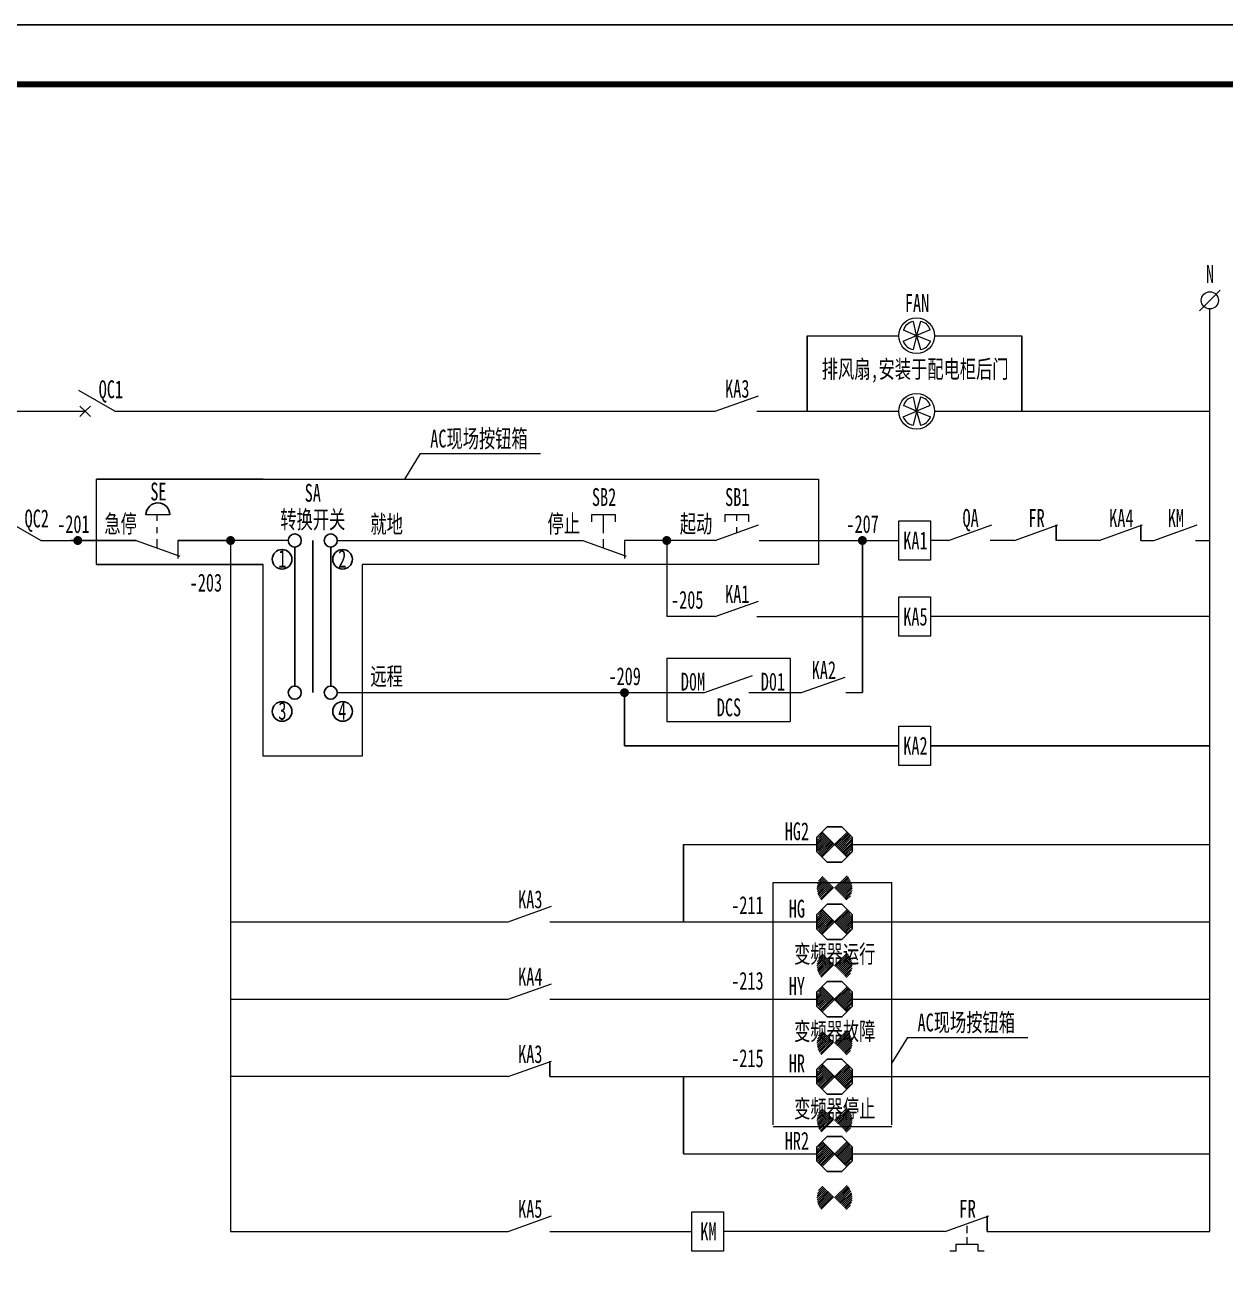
# Model space of a CAD drawing. Header units: millimetres. Extents: x 401220 to 2750366, y -101310 to 943175.
# Drawn here: x 811175 to 831342, y 659101 to 680022 of the extents above; entities that cross this region are included whole.
import ezdxf
from ezdxf.enums import TextEntityAlignment as Align

# ---------------------------------------------------------------- set-up
doc = ezdxf.new("R2010")
doc.units = ezdxf.units.MM
doc.linetypes.add('常规', pattern=[20, 10, 0, 10])
doc.linetypes.add('接地线', pattern=[1460, 500, 500, -200, 60, -200])
doc.layers.add('1轮廓实线层', color=7, linetype='Continuous', lineweight=18)
doc.layers.add('_0', color=7, linetype='Continuous', lineweight=25)
for name, color, linetype in [('D1', 4, 'Continuous'), ('MX', 3, 'Continuous'), ('TEXT', 4, 'Continuous'), ('动力平面导线层', 3, '常规'), ('动力平面设备层', 1, 'Continuous'), ('图框', 7, 'Continuous'), ('标注-照明', 7, 'Continuous'), ('照明平面导线层', 3, 'Continuous'), ('照明平面设备层', 1, 'Continuous'), ('电气-接地设计-接地线', 3, '接地线'), ('表格图框层', 7, 'Continuous')]:
    doc.layers.add(name, color=color, linetype=linetype)
doc.styles.add('IDQSTYLE', font='NSimSun.ttf', dxfattribs={"width": 0.7})
doc.styles.add('标准', font='NSimSun.ttf', dxfattribs={"width": 0.667})

# ---------------------------------------------------------------- blocks, each defined once
blk = doc.blocks.new('*U33')
at = {"layer": '1轮廓实线层'}
for p, q in [((0, 15), (0, 10)), ((0, 5), (-3.5, 11.06)), ((0, 10), (-0.88, 10.88)), ((0, 10), (0.88, 10.88)), ((0, 10), (-0.88, 9.12)), ((0, 10), (0.88, 9.12)), ((0, 5), (0, 0))]:
    blk.add_line(p, q, dxfattribs=at)

msp = doc.modelspace()

# ---------------------------------------------------------------- hatches: boundary and pattern name
at = {"linetype": 'ByBlock', "lineweight": 25}
h = msp.add_hatch(dxfattribs=at)
h.set_pattern_fill('ANSI31', color=3, scale=184.8, style=0)
h.set_pattern_definition([(45, (260377.102, 668446.378), (-16.3341666, 16.3341666), [])])
h.paths.add_polyline_path([(824779.46148, 666251.41633), (824570.5578, 666460.66717, 0.1991281417), (824483.78148, 666251.41633, 0.1986966109), (824570.21064, 666042.51264)])
h.paths.add_polyline_path([(824988.71232, 666460.32001), (824779.46148, 666251.41633), (824988.36517, 666042.16549, 0.1991281417), (825075.14148, 666251.41633, 0.1986966109)])
h = msp.add_hatch(dxfattribs=at)
h.set_pattern_fill('ANSI31', color=3, scale=184.8, style=0)
h.set_pattern_definition([(45, (260377.102, 667711.353), (-16.3341666, 16.3341666), [])])
h.paths.add_polyline_path([(824779.46148, 665516.39211), (824570.5578, 665725.64295, 0.1991281417), (824483.78148, 665516.39211, 0.1986966109), (824570.21064, 665307.48843)])
h.paths.add_polyline_path([(824988.71232, 665725.29579), (824779.46148, 665516.39211), (824988.36517, 665307.14127, 0.1991281417), (825075.14148, 665516.39211, 0.1986966109)])
h = msp.add_hatch(dxfattribs=at)
h.set_pattern_fill('ANSI31', color=3, scale=184.8, style=0)
h.set_pattern_definition([(45, (260377.102, 667146.378), (-16.3341666, 16.3341666), [])])
h.paths.add_polyline_path([(824779.46148, 664951.41633), (824570.5578, 665160.66717, 0.1991281417), (824483.78148, 664951.41633, 0.1986966109), (824570.21064, 664742.51264)])
h.paths.add_polyline_path([(824988.71232, 665160.32001), (824779.46148, 664951.41633), (824988.36517, 664742.16549, 0.1991281417), (825075.14148, 664951.41633, 0.1986966109)])
h = msp.add_hatch(dxfattribs=at)
h.set_pattern_fill('ANSI31', color=3, scale=184.8, style=0)
h.set_pattern_definition([(45, (260377.102, 666411.353), (-16.3341666, 16.3341666), [])])
h.paths.add_polyline_path([(824779.46148, 664216.39211), (824570.5578, 664425.64295, 0.1991281417), (824483.78148, 664216.39211, 0.1986966109), (824570.21064, 664007.48843)])
h.paths.add_polyline_path([(824988.71232, 664425.29579), (824779.46148, 664216.39211), (824988.36517, 664007.14127, 0.1991281417), (825075.14148, 664216.39211, 0.1986966109)])
h = msp.add_hatch(dxfattribs=at)
h.set_pattern_fill('ANSI31', color=2, scale=184.8, style=0)
h.set_pattern_definition([(45, (260377.102, 665846.378), (-16.3341666, 16.3341666), [])])
h.paths.add_polyline_path([(824779.46148, 663651.41633), (824570.5578, 663860.66717, 0.1991281417), (824483.78148, 663651.41633, 0.1986966109), (824570.21064, 663442.51264)])
h.paths.add_polyline_path([(824988.71232, 663860.32001), (824779.46148, 663651.41633), (824988.36517, 663442.16549, 0.1991281417), (825075.14148, 663651.41633, 0.1986966109)])
h = msp.add_hatch(dxfattribs=at)
h.set_pattern_fill('ANSI31', color=2, scale=184.8, style=0)
h.set_pattern_definition([(45, (260377.102, 665111.353), (-16.3341666, 16.3341666), [])])
h.paths.add_polyline_path([(824779.46148, 662916.39211), (824570.5578, 663125.64295, 0.1991281417), (824483.78148, 662916.39211, 0.1986966109), (824570.21064, 662707.48843)])
h.paths.add_polyline_path([(824988.71232, 663125.29579), (824779.46148, 662916.39211), (824988.36517, 662707.14127, 0.1991281417), (825075.14148, 662916.39211, 0.1986966109)])
h = msp.add_hatch(dxfattribs=at)
h.set_pattern_fill('ANSI31', color=1, scale=184.8, style=0)
h.set_pattern_definition([(45, (260377.102, 664546.378), (-16.3341666, 16.3341666), [])])
h.paths.add_polyline_path([(824779.46148, 662351.41633), (824570.5578, 662560.66717, 0.1991281417), (824483.78148, 662351.41633, 0.1986966109), (824570.21064, 662142.51264)])
h.paths.add_polyline_path([(824988.71232, 662560.32001), (824779.46148, 662351.41633), (824988.36517, 662142.16549, 0.1991281417), (825075.14148, 662351.41633, 0.1986966109)])
h = msp.add_hatch(dxfattribs=at)
h.set_pattern_fill('ANSI31', color=1, scale=184.8, style=0)
h.set_pattern_definition([(45, (260377.102, 663811.353), (-16.3341666, 16.3341666), [])])
h.paths.add_polyline_path([(824779.46148, 661616.39211), (824570.5578, 661825.64295, 0.1991281417), (824483.78148, 661616.39211, 0.1986966109), (824570.21064, 661407.48843)])
h.paths.add_polyline_path([(824988.71232, 661825.29579), (824779.46148, 661616.39211), (824988.36517, 661407.14127, 0.1991281417), (825075.14148, 661616.39211, 0.1986966109)])
h = msp.add_hatch(dxfattribs=at)
h.set_pattern_fill('ANSI31', color=1, scale=184.8, style=0)
h.set_pattern_definition([(45, (260377.102, 663246.378), (-16.3341666, 16.3341666), [])])
h.paths.add_polyline_path([(824779.46148, 661051.41633), (824570.5578, 661260.66717, 0.1991281417), (824483.78148, 661051.41633, 0.1986966109), (824570.21064, 660842.51264)])
h.paths.add_polyline_path([(824988.71232, 661260.32001), (824779.46148, 661051.41633), (824988.36517, 660842.16549, 0.1991281417), (825075.14148, 661051.41633, 0.1986966109)])
h = msp.add_hatch(dxfattribs=at)
h.set_pattern_fill('ANSI31', color=1, scale=184.8, style=0)
h.set_pattern_definition([(45, (260377.102, 662511.353), (-16.3341666, 16.3341666), [])])
h.paths.add_polyline_path([(824779.46148, 660316.39211), (824570.5578, 660525.64295, 0.1991281417), (824483.78148, 660316.39211, 0.1986966109), (824570.21064, 660107.48843)])
h.paths.add_polyline_path([(824988.71232, 660525.29579), (824779.46148, 660316.39211), (824988.36517, 660107.14127, 0.1991281417), (825075.14148, 660316.39211, 0.1986966109)])

# ---------------------------------------------------------------- linework, layer by layer
at = {"color": 0, "linetype": 'ByBlock', "lineweight": 20}
for p, q in [((826699.71205, 671358.85964), (826392.62847, 671358.85964)), ((827800.84948, 671358.85964), (827393.79773, 671358.85964)), ((829224.38162, 671358.85964), (828502.59073, 671358.85964)), ((831085.7684, 670080.73545), (826392.62847, 670080.73545)), ((826639.23229, 659751.41633), (822914.82633, 659751.41633)), ((827004.78174, 659841.86633), (827004.78174, 659721.26633)), ((827004.78174, 659654.26972), (827004.78174, 659533.66972)), ((826823.88174, 659425.12972), (826823.88174, 659533.66972)), ((826823.88174, 659533.66972), (827185.68174, 659533.66972)), ((827185.68174, 659533.66972), (827185.68174, 659425.12972)), ((826715.34174, 659425.12972), (826823.88174, 659425.12972)), ((827185.68174, 659425.12972), (827294.22174, 659425.12972))]:
    msp.add_line(p, q, dxfattribs=at)
at = {"color": 3, "linetype": 'ByBlock', "lineweight": 25}
for p, q in [((824988.71232, 666460.32001), (824570.21064, 666042.51264)), ((824988.36517, 666042.16549), (824570.5578, 666460.66717)), ((824988.71232, 665160.32001), (824570.21064, 664742.51264)), ((824988.36517, 664742.16549), (824570.5578, 665160.66717))]:
    msp.add_line(p, q, dxfattribs=at)
at = {"color": 2, "linetype": 'ByBlock', "lineweight": 25}
for p, q in [((824988.71232, 663860.32001), (824570.21064, 663442.51264)), ((824988.36517, 663442.16549), (824570.5578, 663860.66717))]:
    msp.add_line(p, q, dxfattribs=at)
at = {"color": 1, "linetype": 'ByBlock', "lineweight": 25}
for p, q in [((824988.71232, 662560.32001), (824570.21064, 662142.51264)), ((824988.36517, 662142.16549), (824570.5578, 662560.66717)), ((824988.71232, 661260.32001), (824570.21064, 660842.51264)), ((824988.36517, 660842.16549), (824570.5578, 661260.66717))]:
    msp.add_line(p, q, dxfattribs=at)
at = {"color": 7, "linetype": 'ByBlock', "lineweight": 20, "const_width": 75}
for points in [[(812026.15411, 671358.85964, 1), (812101.15411, 671358.85964, 1)], [(814592.97106, 671358.8532, 1), (814667.97106, 671358.8532, 1)], [(821922.56039, 671358.85964, 1), (821997.56039, 671358.85964, 1)], [(825209.7666, 671358.85964, 1), (825284.7666, 671358.85964, 1)], [(821211.92204, 668802.61126, 1), (821286.92204, 668802.61126, 1)]]:
    msp.add_lwpolyline(points, format="xyb", close=True, dxfattribs=at)
at = {"color": 3, "linetype": 'ByBlock', "lineweight": 25}
for points in [[(824656.98682, 666547.09633), (824483.78148, 666373.89099), (824483.78148, 666128.94166), (824656.98682, 665955.73633), (824901.93615, 665955.73633), (825075.14148, 666128.94166), (825075.14148, 666373.89099), (824901.93615, 666547.09633)], [(824656.98682, 665247.09633), (824483.78148, 665073.89099), (824483.78148, 664828.94166), (824656.98682, 664655.73633), (824901.93615, 664655.73633), (825075.14148, 664828.94166), (825075.14148, 665073.89099), (824901.93615, 665247.09633)]]:
    msp.add_lwpolyline(points, close=True, dxfattribs=at)
at = {"color": 2, "linetype": 'ByBlock', "lineweight": 25}
msp.add_lwpolyline([(824656.98682, 663947.09633), (824483.78148, 663773.89099), (824483.78148, 663528.94166), (824656.98682, 663355.73633), (824901.93615, 663355.73633), (825075.14148, 663528.94166), (825075.14148, 663773.89099), (824901.93615, 663947.09633)], close=True, dxfattribs=at)
at = {"color": 1, "linetype": 'ByBlock', "lineweight": 25}
for points in [[(824656.98682, 662647.09633), (824483.78148, 662473.89099), (824483.78148, 662228.94166), (824656.98682, 662055.73633), (824901.93615, 662055.73633), (825075.14148, 662228.94166), (825075.14148, 662473.89099), (824901.93615, 662647.09633)], [(824656.98682, 661347.09633), (824483.78148, 661173.89099), (824483.78148, 660928.94166), (824656.98682, 660755.73633), (824901.93615, 660755.73633), (825075.14148, 660928.94166), (825075.14148, 661173.89099), (824901.93615, 661347.09633)]]:
    msp.add_lwpolyline(points, close=True, dxfattribs=at)
at = {"layer": 'D1', "color": 1, "linetype": 'ByBlock'}
msp.add_arc((813410.11307, 671790.47544), 200.52575, 0, 180, dxfattribs=at)
at = {"layer": 'MX', "color": 7, "linetype": 'ByBlock', "lineweight": 20}
msp.add_line((830912.48206, 675219.94817), (831258.94174, 675566.40785), dxfattribs=at)
msp.add_circle((831085.70797, 675393.17458), 144.35795, dxfattribs=at)
at = {"layer": 'TEXT', "color": 7, "linetype": 'ByBlock', "ltscale": 100}
for centre in [(815709.68973, 671358.85964), (816313.17723, 671358.85964)]:
    msp.add_circle(centre, 109.725, dxfattribs=at)
at = {"layer": '动力平面导线层', "color": 6, "linetype": 'ByBlock'}
for p, q in [((812377.62678, 672392.18858), (815176.93168, 672392.18858)), ((812377.62678, 670957.35831), (815176.93168, 670957.35831))]:
    msp.add_line(p, q, dxfattribs=at)
at = {"layer": '动力平面导线层', "color": 0, "linetype": 'ByBlock', "lineweight": -3, "ltscale": 100}
for p, q in [((828502.59073, 671358.85964), (828502.59073, 671620.29171)), ((829926.12287, 671358.85964), (829926.12287, 671620.29171)), ((827340.97354, 659751.41633), (827340.97354, 660012.8484))]:
    msp.add_line(p, q, dxfattribs=at)
at = {"layer": '动力平面导线层', "color": 0, "linetype": 'ByBlock'}
for p, q in [((811942.63338, 671358.85964), (813044.556, 671358.85964)), ((825247.2666, 670080.73545), (825247.2666, 668802.61126)), ((821249.42204, 668802.61126), (821249.42204, 667911.03758)), ((821249.42204, 667911.03758), (825856.88099, 667911.03758))]:
    msp.add_line(p, q, dxfattribs=at)
at = {"layer": '动力平面导线层', "color": 0}
for p, q in [((822239.28592, 664951.41633), (822239.28592, 666251.41633)), ((822239.28592, 661051.41633), (822239.28592, 662351.41633))]:
    msp.add_line(p, q, dxfattribs=at)
at = {"layer": '动力平面设备层', "color": 0, "linetype": 'ByBlock', "lineweight": -3, "ltscale": 100}
for p, q in [((824317.96811, 674800.28401), (824317.96811, 673529.72261)), ((827926.86553, 674800.19612), (827926.86553, 673529.63472))]:
    msp.add_line(p, q, dxfattribs=at)
at = {"layer": '图框', "linetype": 'Continuous', "lineweight": 100, "const_width": 100}
msp.add_lwpolyline([(793524.24205, 639021.73148), (849424.24205, 639021.73148), (849424.24205, 679021.73148), (793524.24205, 679021.73148)], close=True, dxfattribs=at)
at = {"layer": '标注-照明', "linetype": 'ByBlock', "lineweight": 25, "ltscale": 100}
for p, q in [((813746.29725, 671358.85964), (814630.46858, 671358.85964)), ((815709.68973, 671249.13464), (815709.68973, 668912.33626)), ((816313.17723, 671249.13464), (816313.17723, 668912.33626)), ((819994.79037, 662351.41633), (819994.79037, 662612.8484))]:
    msp.add_line(p, q, dxfattribs=at)
at = {"layer": '标注-照明', "color": 0, "linetype": 'ByBlock', "lineweight": 25, "ltscale": 100}
msp.add_line((816011.64397, 668802.61126), (816011.64397, 671358.85964), dxfattribs=at)
at = {"layer": '标注-照明', "linetype": 'ByBlock', "lineweight": 25, "ltscale": 100}
for centre, radius in [((815496.39407, 671043.50788), 164.79793), ((816512.63512, 671043.50788), 164.79793), ((815709.68973, 668802.61126), 109.725), ((816313.17723, 668802.61126), 109.725), ((815496.39407, 668487.25951), 164.79793), ((816512.63512, 668487.25951), 164.79793)]:
    msp.add_circle(centre, radius, dxfattribs=at)
at = {"layer": '照明平面导线层', "color": 0, "linetype": 'ByBlock', "lineweight": 20}
for p, q in [((831085.88399, 659751.41633), (831085.7119, 675248.81663)), ((824317.96811, 674800.28401), (825857.0802, 674800.28401)), ((826458.57269, 674800.19612), (827926.86553, 674800.19612)), ((822771.05047, 673529.72261), (823502.1646, 673791.15468)), ((810529.41357, 673529.72261), (811687.57839, 673529.72261)), ((813187.57839, 673529.72261), (822771.05047, 673529.72261)), ((823472.79172, 673529.72261), (825857.0802, 673529.72261)), ((826458.57269, 673529.63472), (831085.72832, 673529.63472)), ((813395.42663, 671690.22669), (813395.42663, 671790.47544)), ((820898.55141, 671589.97794), (820898.55141, 671790.47544)), ((823136.60753, 671690.22669), (823136.60753, 671790.47544)), ((813395.42663, 671484.17057), (813395.42663, 671584.41932)), ((820898.55141, 671484.17057), (820898.55141, 671584.41932)), ((822771.05047, 671358.85964), (823502.1646, 671620.29171)), ((823136.60753, 671489.57567), (823136.60753, 671584.76875)), ((826692.05648, 671358.85964), (827423.17062, 671620.29171)), ((827800.84948, 671358.85964), (828531.96361, 671620.29171)), ((829224.38162, 671358.85964), (829955.49576, 671620.29171)), ((830141.61826, 671358.85964), (830872.73239, 671620.29171)), ((813044.556, 671358.85964), (813775.67014, 671097.42757)), ((813395.42663, 671233.39518), (813395.42663, 671383.92182)), ((813746.29725, 671358.85964), (813746.29725, 671057.63993)), ((815599.96473, 671358.85964), (814630.46858, 671358.85964)), ((814630.46858, 671358.85964), (814630.46858, 659751.41633)), ((816422.90223, 671358.85964), (820547.68079, 671358.85964)), ((820547.68079, 671358.85964), (821278.79492, 671097.42757)), ((820898.55141, 671233.39518), (820898.55141, 671383.92182)), ((822771.05047, 671358.85964), (821249.42204, 671358.85964)), ((821249.42204, 671358.85964), (821249.42204, 671057.63993)), ((821960.06039, 671358.85964), (821960.06039, 670080.73545)), ((823513.74995, 671358.85964), (825856.88099, 671358.85964)), ((829926.12287, 671358.85964), (830141.61826, 671358.85964)), ((830843.35951, 671358.85964), (831085.72832, 671358.85964)), ((822771.05047, 670080.73545), (823502.1646, 670342.16752)), ((822771.05047, 670080.73545), (821960.06039, 670080.73545)), ((823472.79172, 670080.73545), (825247.2666, 670080.73545)), ((825247.2666, 670080.73545), (825856.88099, 670080.73545)), ((824225.94829, 668802.61126), (824957.06242, 669064.04333)), ((816422.90223, 668802.61126), (817210.292, 668802.61126)), ((817210.292, 668802.61126), (822594.67146, 668802.61126)), ((823337.37094, 668802.61126), (824225.94829, 668802.61126)), ((824968.64777, 668802.61126), (825247.2666, 668802.61126)), ((822239.28592, 666251.41633), (824483.78148, 666251.41633)), ((825075.14148, 666251.41633), (831085.81181, 666251.41633)), ((819293.04912, 664951.41633), (820024.16325, 665212.8484)), ((814630.4408, 664951.41633), (819293.04912, 664951.41633)), ((819994.79037, 664951.41633), (824483.78148, 664951.41633)), ((825075.14148, 664951.41633), (831085.85741, 664951.41633)), ((819293.04912, 663651.41633), (820024.16325, 663912.8484)), ((814630.4408, 663651.41633), (819293.04912, 663651.41633)), ((819994.79037, 663651.41633), (824483.78148, 663651.41633)), ((825075.14148, 663651.41633), (831085.88563, 663651.41633)), ((819293.04912, 662351.41633), (820024.16325, 662612.8484)), ((819293.04912, 662351.41633), (814630.4408, 662351.41633)), ((819994.79037, 662351.41633), (824483.78148, 662351.41633)), ((825075.14148, 662351.41633), (831085.87152, 662351.41633)), ((822239.28592, 661051.41633), (824483.78148, 661051.41633)), ((825075.14148, 661051.41633), (831085.7517, 661051.41633)), ((819293.04912, 659751.41633), (820024.16325, 660012.8484)), ((826639.23229, 659751.41633), (827370.34642, 660012.8484)), ((814630.4408, 659751.41633), (819293.04912, 659751.41633)), ((819994.79037, 659751.41633), (822379.07885, 659751.41633)), ((827340.97354, 659751.41633), (831085.89974, 659751.41633))]:
    msp.add_line(p, q, dxfattribs=at)
at = {"layer": '照明平面导线层', "color": 3, "linetype": 'ByBlock', "lineweight": 20}
for p, q in [((826157.25117, 674800.78024), (826103.52513, 675036.60347)), ((826220.76766, 675039.60947), (826157.25117, 674800.78024)), ((825934.04393, 674707.77548), (826157.25117, 674800.78024)), ((826157.7474, 674800.28401), (825936.34684, 674895.32253)), ((826158.61679, 674799.41461), (826101.22223, 674566.49454)), ((826156.06024, 674800.28401), (826159.47721, 674800.28401)), ((826387.94596, 674898.32853), (826158.24363, 674800.78024)), ((826158.24363, 674800.78024), (826389.44089, 674707.77637)), ((826158.24363, 674800.78024), (826222.26259, 674566.49543)), ((826157.25117, 673530.21884), (826103.52513, 673766.04208)), ((826220.76766, 673769.04808), (826157.25117, 673530.21884)), ((825934.04393, 673437.21409), (826157.25117, 673530.21884)), ((826157.7474, 673529.72261), (825936.34684, 673624.76114)), ((826158.61679, 673528.85322), (826101.22223, 673295.93314)), ((826156.06024, 673529.72261), (826159.47721, 673529.72261)), ((826387.94596, 673627.76714), (826158.24363, 673530.21884)), ((826158.24363, 673530.21884), (826389.44089, 673437.21498)), ((826158.24363, 673530.21884), (826222.26259, 673295.93404))]:
    msp.add_line(p, q, dxfattribs=at)
at = {"layer": '照明平面导线层', "color": 6, "linetype": 'ByBlock', "lineweight": 20}
for p, q in [((817818.31997, 672819.8156), (817553.43971, 672392.18858)), ((817818.31997, 672819.8156), (819836.95855, 672819.8156)), ((815176.93168, 672392.18858), (824508.84139, 672392.18858)), ((824508.84139, 672392.18858), (824508.84139, 670957.35831)), ((824508.84139, 670957.35831), (816843.88066, 670957.35831)), ((823745.07421, 665614.83321), (825741.05288, 665614.83321)), ((823745.97679, 661541.31475), (823745.97679, 665614.83321)), ((825741.05288, 661541.31475), (825741.05288, 665614.83321)), ((826005.93314, 663010.2171), (825741.05288, 662582.59008)), ((826005.93314, 663010.2171), (828024.57172, 663010.2171)), ((823745.07421, 661510.84927), (825741.05288, 661510.84927))]:
    msp.add_line(p, q, dxfattribs=at)
at = {"layer": '照明平面导线层', "color": 1, "linetype": 'ByBlock', "lineweight": 20}
msp.add_line((813610.61057, 671790.47544), (813209.61557, 671790.47544), dxfattribs=at)
at = {"layer": '照明平面导线层', "color": 7, "linetype": 'ByBlock', "lineweight": 20}
msp.add_line((822594.67146, 668802.61126), (823398.89701, 669090.18653), dxfattribs=at)
at = {"layer": '照明平面导线层', "color": 0, "linetype": 'ByBlock', "lineweight": 20}
for points in [[(821099.04891, 671670.17694), (821099.04891, 671790.47544), (820698.05391, 671790.47544), (820698.05391, 671670.17694)], [(823337.10503, 671670.17694), (823337.10503, 671790.47544), (822936.11003, 671790.47544), (822936.11003, 671670.17694)]]:
    msp.add_lwpolyline(points, dxfattribs=at)
for points in [[(825856.88099, 671689.63298), (826392.62847, 671689.63298), (826392.62847, 671028.08629), (825856.88099, 671028.08629)], [(825856.88099, 670411.50879), (826392.62847, 670411.50879), (826392.62847, 669749.9621), (825856.88099, 669749.9621)], [(825856.88099, 668241.81093), (826392.62847, 668241.81093), (826392.62847, 667580.26424), (825856.88099, 667580.26424)], [(822379.07885, 660082.18967), (822914.82633, 660082.18967), (822914.82633, 659420.64298), (822379.07885, 659420.64298)]]:
    msp.add_lwpolyline(points, close=True, dxfattribs=at)
at = {"layer": '照明平面导线层', "color": 3, "linetype": 'ByBlock', "lineweight": 20}
for centre in [(826157.82644, 674800.20497), (826157.82644, 673529.64358)]:
    msp.add_circle(centre, 300.74625, dxfattribs=at)
for centre, start, end in [((826131.55844, 674833.87971), 97.873116874, 162.528612992), ((826192.73436, 674836.88571), 17.471387008, 82.126883126), ((826129.25554, 674769.2183), 197.471387008, 262.126883126), ((826194.22929, 674769.21919), 277.873116874, 342.528612992), ((826131.55844, 673563.31832), 97.873116874, 162.528612992), ((826192.73436, 673566.32432), 17.471387008, 82.126883126), ((826129.25554, 673498.65691), 197.471387008, 262.126883126), ((826194.22929, 673498.6578), 277.873116874, 342.528612992)]:
    msp.add_arc(centre, 204.65285, start, end, dxfattribs=at)
at = {"layer": '照明平面设备层', "color": 0, "lineweight": -3, "ltscale": 100}
msp.add_lwpolyline([(791024.24205, 680021.73148), (850424.24205, 680021.73148), (850424.24205, 638021.73148), (791024.24205, 638021.73148)], close=True, dxfattribs=at)
at = {"layer": '电气-接地设计-接地线', "color": 0, "linetype": 'ByBlock', "lineweight": -3}
for p, q in [((825247.2666, 670080.73545), (825247.2666, 671358.85964)), ((826392.62847, 667911.03758), (831085.72832, 667911.03758))]:
    msp.add_line(p, q, dxfattribs=at)
at = {"layer": '表格图框层', "color": 6, "linetype": 'ByBlock', "lineweight": 20, "ltscale": 50}
for p, q in [((812377.62678, 670957.35831), (812377.62678, 672392.18858)), ((815176.93168, 667733.76527), (815176.93168, 670957.35831)), ((816843.88066, 670957.35831), (816843.88066, 667733.76527)), ((816843.88066, 667733.76527), (815176.93168, 667733.76527))]:
    msp.add_line(p, q, dxfattribs=at)
at = {"layer": '表格图框层', "color": 4, "linetype": 'ByBlock', "lineweight": 20, "ltscale": 50}
for p, q in [((821960.06039, 669381.61888), (824033.50807, 669381.61888)), ((821960.06039, 669381.61888), (821960.06039, 668318.26498)), ((824033.50807, 669381.61888), (824033.50807, 668318.26498)), ((821960.06039, 668318.26498), (824033.50807, 668318.26498))]:
    msp.add_line(p, q, dxfattribs=at)

# ---------------------------------------------------------------- block references
at = {"layer": '_0', "color": 3, "linetype": 'ByBlock', "xscale": -100, "yscale": 100, "zscale": 100, "rotation": 90}
for p in [(813187.57839, 673529.72261), (811942.63338, 671358.85964)]:
    msp.add_blockref('*U33', p, dxfattribs=at)

# ---------------------------------------------------------------- texts
at = {"layer": 'TEXT', "color": 7, "linetype": 'ByBlock', "ltscale": 100}
for s, style, width, p in [('N', '标准', 0.667, (831088.09145, 675687.75882)), ('FAN', '标准', 0.667, (826165.21883, 675199.48518)), ('排风扇,安装于配电柜后门', '标准', 0.667, (826133.95554, 674089.38088)), ('QC1', '标准', 0.667, (812618.94478, 673749.9658)), ('KA3', '标准', 0.667, (823144.77993, 673758.97362)), ('SE', '标准', 0.667, (813418.28546, 672032.13896)), ('SA', '标准', 0.667, (816012.60799, 672010.38263)), ('SB2', '标准', 0.667, (820906.72381, 671939.13478)), ('SB1', '标准', 0.667, (823144.77993, 671939.13478)), ('QC2', '标准', 0.667, (811373.99976, 671579.10283)), ('转换开关', '标准', 0.667, (816012.60799, 671561.34204)), ('就地', '标准', 0.667, (817253.33843, 671484.89389)), ('停止', '标准', 0.667, (820229.2255, 671489.57307)), ('起动', '标准', 0.667, (822452.59518, 671489.57307)), ('QA', '标准', 0.667, (827065.78594, 671588.11064)), ('FR', '标准', 0.667, (828174.57894, 671588.11064)), ('KA4', '标准', 0.667, (829598.11108, 671588.11064)), ('KM', '标准', 0.667, (830515.34772, 671588.11064)), ('KA1', '标准', 0.667, (826138.29131, 671208.42613)), ('1', '标准', 0.667, (815502.1523, 670904.24237)), ('2', '标准', 0.667, (816507.20221, 670904.24237)), ('KA1', '标准', 0.667, (823144.77993, 670309.98645)), ('KA5', '标准', 0.667, (826138.29131, 669930.30194)), ('远程', '标准', 0.667, (817253.33843, 668928.64551)), ('KA2', '标准', 0.667, (824599.67775, 669031.86226)), ('D0M', '标准', 0.667, (822400.19349, 668838.17618)), ('D01', '标准', 0.667, (823743.9743, 668838.17618)), ('3', '标准', 0.667, (815502.1523, 668347.99399)), ('4', '标准', 0.667, (816507.20221, 668347.99399)), ('KA2', '标准', 0.667, (826138.29131, 667760.60408)), ('HG2', '标准', 0.667, (824146.27204, 666323.5541)), ('KA3', '标准', 0.667, (819666.77858, 665180.66733)), ('HG', '标准', 0.667, (824146.27204, 665023.5541)), ('变频器运行', '标准', 0.667, (824782.47448, 664262.92605)), ('KA4', '标准', 0.667, (819666.77858, 663880.66733)), ('HY', '标准', 0.667, (824146.27204, 663723.5541)), ('变频器故障', '标准', 0.667, (824782.47448, 662962.92605)), ('KA3', '标准', 0.667, (819666.77858, 662580.66733)), ('HR', '标准', 0.667, (824146.27204, 662423.5541)), ('变频器停止', '标准', 0.667, (824782.47448, 661662.92605)), ('HR2', '标准', 0.667, (824146.27204, 661123.5541)), ('KA5', '标准', 0.667, (819666.77858, 659980.66733)), ('FR', 'IDQSTYLE', 0.7, (827012.96175, 659980.66733)), ('KM', '标准', 0.667, (822660.48916, 659600.98282))]:
    msp.add_text(s, height=300, dxfattribs=dict(at, style=style, width=width)).set_placement(p, align=Align.CENTER)
at = {"layer": 'TEXT', "color": 6, "linetype": 'ByBlock', "ltscale": 100, "style": '标准', "width": 0.667}
for p in [(818804.4336, 672921.27062), (826992.04677, 663111.67212)]:
    msp.add_text('AC现场按钮箱', height=300, dxfattribs=at).set_placement(p, align=Align.CENTER)
at = {"layer": 'TEXT', "color": 2, "linetype": 'ByBlock', "ltscale": 100, "style": '标准', "width": 0.667}
for s, p in [('-201', (811989.71095, 671485.33583)), ('-207', (825250.91017, 671485.33583)), ('-203', (814215.96739, 670501.18647)), ('-205', (822304.04796, 670212.46243)), ('-209', (821253.06561, 668929.08745)), ('-211', (823315.00471, 665083.14331)), ('-213', (823315.00471, 663811.55504)), ('-215', (823315.00471, 662511.55504))]:
    msp.add_text(s, height=300, dxfattribs=at).set_placement(p, align=Align.CENTER)
at = {"layer": 'TEXT', "color": 1, "linetype": 'ByBlock', "ltscale": 100, "style": '标准', "width": 0.667}
msp.add_text('急停', height=300, dxfattribs=at).set_placement((812783.24528, 671489.57307), align=Align.CENTER)
at = {"layer": 'TEXT', "color": 4, "linetype": 'ByBlock', "ltscale": 100, "style": '标准', "width": 0.667}
msp.add_text('DCS', height=300, dxfattribs=at).set_placement((823004.95663, 668405.46928), align=Align.CENTER)

doc.saveas('drawing.dxf')
